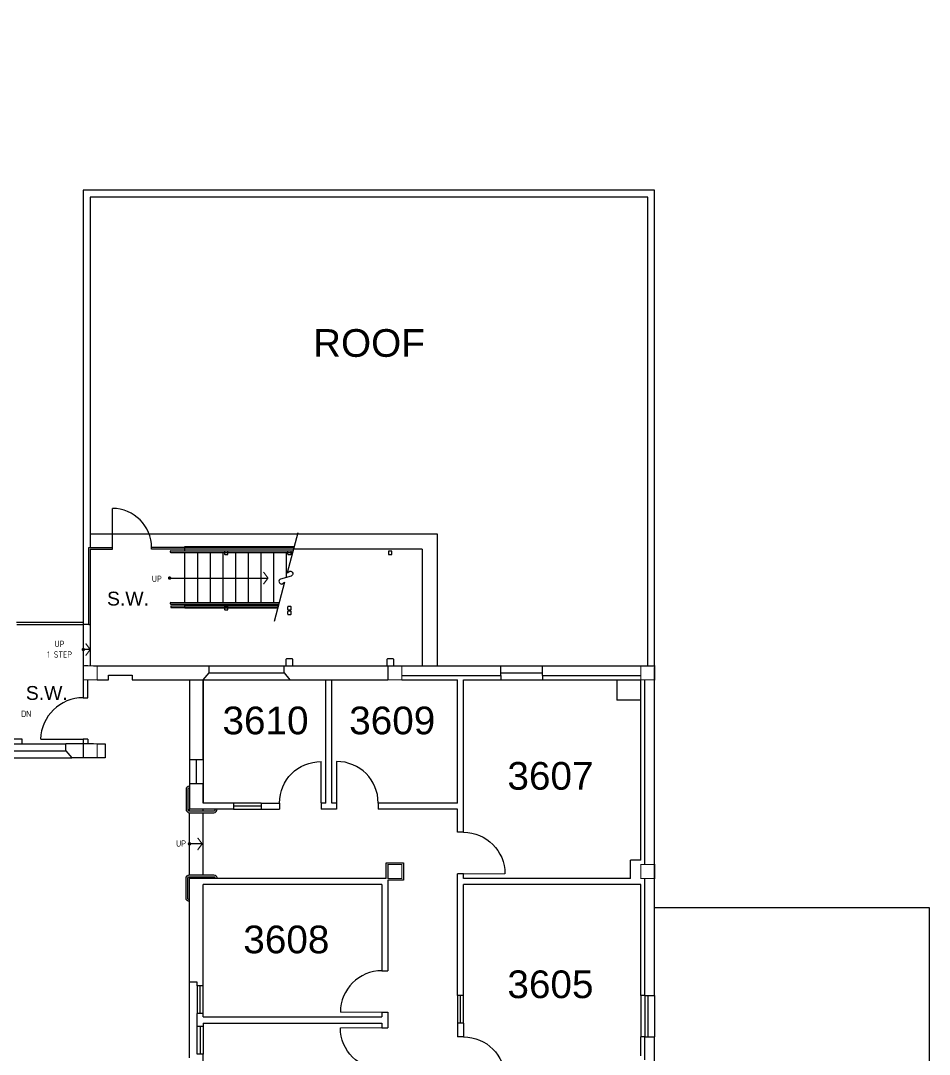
# Model space of a CAD drawing. Extents: x -3175 to 3292, y 161 to 2891.
# Drawn here: x -519 to 268, y 1526 to 2423 of the extents above; entities that cross this region are included whole.
import ezdxf
from ezdxf.enums import TextEntityAlignment as Align

# ---------------------------------------------------------------- set-up
doc = ezdxf.new("R2010")
doc.units = 0
doc.header["$MEASUREMENT"] = 0
doc.layers.get('0').update_dxf_attribs({"linetype": 'CONTINUOUS'})
for name, color, linetype in [('A-ANNO-ROOM', 4, 'CONTINUOUS'), ('A-ANNO-TEXT', 4, 'CONTINUOUS'), ('A-COLS', 5, 'CONTINUOUS'), ('A-DOOR', 2, 'CONTINUOUS'), ('A-FLOR-STRS', 2, 'CONTINUOUS'), ('A-GLAZ', 2, 'CONTINUOUS'), ('A-GLAZ-SILL', 1, 'CONTINUOUS'), ('A-ROOF-LEVL-FINE', 1, 'CONTINUOUS'), ('A-ROOF-LEVL-MED', 3, 'CONTINUOUS'), ('A-ROOF-LEVL-THICK', 5, 'CONTINUOUS'), ('A-WALL-FULL', 6, 'CONTINUOUS'), ('AFUPN-P', 3, 'CONTINUOUS')]:
    doc.layers.add(name, color=color, linetype=linetype)
doc.styles.add('0242-base-3fl$0$ARCHQUIK', font='ARCHQUIK')
doc.styles.add('ARIAL', font='arial.ttf')

# ---------------------------------------------------------------- blocks, each defined once
blk = doc.blocks.new('0242-base-3fl$0$DOOR-N-3-0')
at = {"const_width": 1}
blk.add_lwpolyline([(0, 0), (0, -36)], dxfattribs=at)
blk.add_arc((0, 0), 36, 180, 270)

msp = doc.modelspace()

# ---------------------------------------------------------------- linework, layer by layer
at = {"layer": 'A-ANNO-TEXT'}
msp.add_lwpolyline([(-278.69, 1978.37), (-287.95, 1943.8), (-285.56, 1945.29, -0.885043), (-284.39, 1940.93), (-293.72, 1938.44, 0.82062), (-292.56, 1934.1), (-290.13, 1935.69), (-299.25, 1901.63)], format="xyb", dxfattribs=at)
at = {"layer": 'A-COLS'}
for points in [[(-339.15, 1960.2), (-339.15, 1962.2, 0.414214), (-339.65, 1962.7), (-341.65, 1962.7, 0.414214), (-342.15, 1962.2), (-342.15, 1960.2, 0.414214), (-341.65, 1959.7), (-339.65, 1959.7, 0.414214), (-339.15, 1960.2)], [(-284.44, 1960.2), (-284.44, 1962.2, 0.414214), (-284.94, 1962.7), (-286.94, 1962.7, 0.414214), (-287.44, 1962.2), (-287.44, 1960.2, 0.414214), (-286.94, 1959.7), (-284.94, 1959.7, 0.414214), (-284.44, 1960.2)], [(-197.1, 1960.2), (-197.1, 1962.2, 0.414214), (-197.6, 1962.7), (-199.6, 1962.7, 0.414214), (-200.1, 1962.2), (-200.1, 1960.2, 0.414214), (-199.6, 1959.7), (-197.6, 1959.7, 0.414214), (-197.1, 1960.2)], [(-339.15, 1912.2), (-339.15, 1914.2, 0.414214), (-339.65, 1914.7), (-341.65, 1914.7, 0.414214), (-342.15, 1914.2), (-342.15, 1912.2, 0.414214), (-341.65, 1911.7), (-339.65, 1911.7, 0.414214), (-339.15, 1912.2)], [(-284.44, 1912.2), (-284.44, 1914.2, 0.414214), (-284.94, 1914.7), (-286.94, 1914.7, 0.414214), (-287.44, 1914.2), (-287.44, 1912.2, 0.414214), (-286.94, 1911.7), (-284.94, 1911.7, 0.414214), (-284.44, 1912.2)], [(-284.44, 1908.2), (-284.44, 1910.2, 0.414214), (-284.94, 1910.7), (-286.94, 1910.7, 0.414214), (-287.44, 1910.2), (-287.44, 1908.2, 0.414214), (-286.94, 1907.7), (-284.94, 1907.7, 0.414214), (-284.44, 1908.2)], [(-288.44, 1863.14), (-283.44, 1863.14, 0.414214), (-282.94, 1863.64), (-282.94, 1868.64, 0.414214), (-283.44, 1869.14), (-288.44, 1869.14, 0.414214), (-288.94, 1868.64), (-288.94, 1863.64, 0.414214), (-288.44, 1863.14)], [(-201.01, 1863.14), (-196.01, 1863.14, 0.414214), (-195.51, 1863.64), (-195.51, 1868.64, 0.414214), (-196.01, 1869.14), (-201.01, 1869.14, 0.414214), (-201.51, 1868.64), (-201.51, 1863.64, 0.414214), (-201.01, 1863.14)]]:
    msp.add_lwpolyline(points, format="xyb", close=True, dxfattribs=at)
at = {"layer": 'A-COLS', "const_width": 1}
for points in [[(-452.51, 1863.14), (-452.51, 1851.14), (-464.51, 1851.14), (-464.51, 1863.14)], [(-188.51, 1863.14), (-188.51, 1851.14), (-200.51, 1851.14), (-200.51, 1863.14)], [(30.49, 1863.14), (30.49, 1851.14), (18.49, 1851.14), (18.49, 1863.14)], [(-452.51, 1795.52), (-452.51, 1783.52), (-464.51, 1783.52), (-464.51, 1795.52)], [(-188.51, 1690.9), (-188.51, 1678.9), (-200.51, 1678.9), (-200.51, 1690.9)], [(30.49, 1690.9), (30.49, 1678.9), (18.49, 1678.9), (18.49, 1690.9)]]:
    msp.add_lwpolyline(points, close=True, dxfattribs=at)
at = {"layer": 'A-DOOR'}
for points, const_width in [([(-439.34, 1965.7), (-439.34, 1999.7)], 1.13), ([(-464.51, 1799.52), (-501.51, 1799.52)], 1.2)]:
    msp.add_lwpolyline(points, dxfattribs=dict(at, const_width=const_width))
for centre, radius, start, end in [((-439.34, 1965.7), 34, 0, 90), ((-464.66, 1798.66), 36.87, 89.77504, 178.65531)]:
    msp.add_arc(centre, radius, start, end, dxfattribs=at)
at = {"layer": 'A-FLOR-STRS', "ltscale": 1.25}
for p, q in [((-458.51, 1977.7), (-157.77, 1977.7)), ((-157.77, 1977.7), (-157.77, 1863.14)), ((-171.03, 1964.45), (-171.03, 1863.14))]:
    msp.add_line(p, q, dxfattribs=at)
at = {"layer": 'A-FLOR-STRS'}
for p, q in [((-282.08, 1965.7), (-405.34, 1965.7)), ((-171.03, 1964.45), (-405.34, 1964.45)), ((-388.62, 1962.95), (-282.82, 1962.95)), ((-376.62, 1966.6), (-281.84, 1966.6)), ((-376.62, 1962.95), (-376.62, 1966.6)), ((-388.62, 1961.45), (-283.22, 1961.45)), ((-376.62, 1918.16), (-376.62, 1961.45)), ((-365.62, 1961.45), (-365.62, 1918.16)), ((-354.62, 1961.45), (-354.62, 1918.16)), ((-343.62, 1961.45), (-343.62, 1918.16)), ((-332.62, 1961.45), (-332.62, 1918.16)), ((-332.62, 1961.45), (-332.62, 1918.16)), ((-321.62, 1961.45), (-321.62, 1918.16)), ((-310.62, 1961.45), (-310.62, 1918.16)), ((-299.62, 1961.45), (-299.62, 1918.16)), ((-288.62, 1961.45), (-288.62, 1939.8)), ((-288.62, 1961.45), (-288.62, 1939.8)), ((-389.73, 1939.28), (-304.46, 1939.28)), ((-388.62, 1918.16), (-294.82, 1918.16)), ((-388.62, 1916.66), (-295.23, 1916.66)), ((-388.62, 1915.15), (-295.63, 1915.15)), ((-388.62, 1915.15), (-388.62, 1913.9)), ((-388.62, 1913.9), (-295.96, 1913.9)), ((-376.62, 1915.66), (-295.49, 1915.66)), ((-376.62, 1913.4), (-376.62, 1915.66)), ((-376.62, 1913.4), (-296.1, 1913.4)), ((-522.51, 1901.14), (-464.51, 1901.14)), ((-522.01, 1899.14), (-464.51, 1899.14)), ((-464.51, 1899.14), (-464.51, 1863.14)), ((-458.51, 1899.14), (-458.51, 1863.14)), ((-458.51, 1877.35), (-464.51, 1877.35)), ((-360.51, 1851.14), (-360.51, 1744.4)), ((-814.76, 1799.88), (-517.64, 1799.88)), ((-517.64, 1799.88), (-517.64, 1795.52)), ((-372.51, 1737.4), (-372.51, 1739.03)), ((-360.51, 1737.4), (-360.51, 1738.9)), ((-372.51, 1681.9), (-372.51, 1735.9)), ((-360.51, 1681.9), (-360.51, 1735.9)), ((-361.51, 1708.84), (-372.51, 1708.84)), ((-372.51, 1678.78), (-372.51, 1680.4)), ((-360.51, 1678.78), (-360.51, 1680.4)), ((-372.51, 1523.39), (-372.51, 1588.89))]:
    msp.add_line(p, q, dxfattribs=at)
at = {"layer": 'A-FLOR-STRS', "const_width": 1}
for points in [[(-304.46, 1939.28), (-308.42, 1944.58)], [(-304.46, 1939.28), (-308.42, 1933.98)], [(-458.51, 1877.35), (-462.47, 1882.65)], [(-458.51, 1877.35), (-462.47, 1872.06)], [(-361.51, 1708.84), (-365.47, 1714.13)], [(-361.51, 1708.84), (-365.47, 1703.54)]]:
    msp.add_lwpolyline(points, dxfattribs=at)
at = {"layer": 'A-FLOR-STRS', "const_width": 1.5}
for points in [[(-390.48, 1939.28, 1), (-388.98, 1939.28, 1)], [(-465.26, 1877.35, 1), (-463.76, 1877.35, 1)], [(-373.26, 1708.84, 1), (-371.76, 1708.84, 1)]]:
    msp.add_lwpolyline(points, format="xyb", close=True, dxfattribs=at)
at = {"layer": 'A-FLOR-STRS'}
for points in [[(-372.51, 1758.9, 0.414214), (-375.51, 1755.9), (-375.51, 1738.9, 0.414214), (-372.51, 1735.9), (-351.51, 1735.9, 0.414214), (-348.51, 1738.9)], [(-372.51, 1757.4, 0.414214), (-374.01, 1755.9), (-374.01, 1738.9, 0.414214), (-372.51, 1737.4), (-351.51, 1737.4, 0.414214), (-350.01, 1738.9)], [(-372.51, 1658.9, -0.414214), (-375.51, 1661.9), (-375.51, 1678.9, -0.414214), (-372.51, 1681.9), (-351.51, 1681.9, -0.414214), (-348.51, 1678.9)], [(-372.51, 1660.4, -0.414214), (-374.01, 1661.9), (-374.01, 1678.9, -0.414214), (-372.51, 1680.4), (-351.51, 1680.4, -0.414214), (-350.01, 1678.9)]]:
    msp.add_lwpolyline(points, format="xyb", dxfattribs=at)
for centre in [(-388.62, 1962.2), (-388.62, 1917.41)]:
    msp.add_arc(centre, 0.75, 90, 270, dxfattribs=at)
at = {"layer": 'A-GLAZ'}
for p, q in [((-459.76, 1899.14), (-459.76, 1965.7)), ((-459.76, 1965.7), (-439.34, 1965.7)), ((-458.51, 1964.45), (-439.34, 1964.45)), ((-458.51, 1964.45), (-458.51, 1899.14)), ((-439.34, 1964.45), (-439.34, 1965.7)), ((-405.34, 1964.45), (-405.34, 1965.7)), ((-459.76, 1899.14), (-458.51, 1899.14)), ((-355.53, 1857.14), (-290.53, 1857.14)), ((-102.68, 1857.14), (-66.68, 1857.14)), ((-544.54, 1789.52), (-479.54, 1789.52)), ((-366.58, 1782.14), (-366.58, 1761.14)), ((-310.51, 1741.65), (-334.51, 1741.65)), ((-363.26, 1561.89), (-363.26, 1585.89)), ((-137.76, 1553.52), (-137.76, 1577.52)), ((24.49, 1577.52), (24.49, 1541.52)), ((-363.26, 1550.39), (-363.26, 1526.39))]:
    msp.add_line(p, q, dxfattribs=at)
at = {"layer": 'A-GLAZ-SILL'}
for p, q in [((-355.53, 1863.14), (-290.53, 1863.14)), ((-102.68, 1863.14), (-66.68, 1863.14)), ((-360.53, 1851.14), (-285.53, 1851.14)), ((-102.68, 1851.14), (-66.68, 1851.14)), ((-544.54, 1795.52), (-479.54, 1795.52)), ((-549.54, 1783.52), (-474.54, 1783.52)), ((-372.51, 1782.14), (-372.51, 1761.14)), ((-360.64, 1782.14), (-360.64, 1761.14)), ((-310.51, 1744.27), (-334.51, 1744.28)), ((-334.51, 1739.02), (-310.51, 1739.02)), ((-365.89, 1585.89), (-365.9, 1561.89)), ((-360.64, 1561.89), (-360.64, 1585.89)), ((-140.39, 1577.52), (-140.4, 1553.52)), ((-135.14, 1553.52), (-135.14, 1577.52)), ((18.49, 1577.52), (18.49, 1541.52)), ((22.11, 1577.52), (22.11, 1541.52)), ((30.49, 1577.52), (30.49, 1541.52)), ((-365.88, 1526.39), (-365.89, 1550.39)), ((-360.64, 1550.39), (-360.64, 1526.39))]:
    msp.add_line(p, q, dxfattribs=at)
at = {"layer": 'A-ROOF-LEVL-FINE'}
for p, q in [((30.49, 1653.57), (268.49, 1653.57)), ((268.49, 1653.57), (268.49, 1493.52))]:
    msp.add_line(p, q, dxfattribs=at)
at = {"layer": 'A-ROOF-LEVL-MED'}
for p, q in [((-458.51, 2269.52), (-458.51, 1965.7)), ((24.49, 2269.52), (-458.51, 2269.52)), ((24.49, 1863.14), (24.49, 2269.52)), ((-459.76, 1899.14), (-464.51, 1899.14)), ((-460.54, 1863.14), (-463.54, 1863.14))]:
    msp.add_line(p, q, dxfattribs=at)
at = {"layer": 'A-ROOF-LEVL-THICK'}
for p, q in [((-464.51, 2275.52), (-464.51, 1899.14)), ((30.49, 2275.52), (-464.51, 2275.52)), ((30.49, 1863.14), (30.49, 2275.52))]:
    msp.add_line(p, q, dxfattribs=at)
at = {"layer": 'A-WALL-FULL'}
for p, q in [((-455.54, 1863.14), (-355.53, 1863.14)), ((-442.7, 1855.05), (-422.07, 1855.05)), ((-442.7, 1851.14), (-442.7, 1855.05)), ((-422.07, 1855.05), (-422.07, 1851.14)), ((-360.53, 1851.14), (-355.53, 1857.14)), ((-355.53, 1857.14), (-355.53, 1863.14)), ((-290.53, 1863.14), (-102.68, 1863.14)), ((-290.53, 1857.14), (-290.53, 1863.14)), ((-290.53, 1857.14), (-285.53, 1851.14)), ((-102.68, 1854.77), (-102.68, 1863.14)), ((-66.68, 1863.14), (30.49, 1863.14)), ((-66.68, 1854.77), (-66.68, 1863.14)), ((30.49, 1577.52), (30.49, 1861.9)), ((-464.51, 1851.14), (-464.51, 1835.52)), ((-460.51, 1835.52), (-460.51, 1851.14)), ((-452.51, 1851.14), (-442.7, 1851.14)), ((-422.07, 1851.14), (-360.53, 1851.14)), ((-372.51, 1851.14), (-372.51, 1782.14)), ((-360.64, 1782.14), (-360.64, 1851.14)), ((-285.53, 1851.14), (-200.51, 1851.14)), ((-254.39, 1744.28), (-254.39, 1851.14)), ((-249.14, 1744.28), (-249.14, 1851.14)), ((-188.51, 1854.77), (-102.68, 1854.77)), ((-188.51, 1851.14), (-140.39, 1851.14)), ((-140.39, 1744.28), (-140.39, 1851.14)), ((-135.14, 1851.14), (-102.68, 1851.14)), ((-135.14, 1718.9), (-135.14, 1851.14)), ((-102.68, 1854.77), (-102.68, 1851.14)), ((-66.68, 1854.77), (18.49, 1854.77)), ((-66.68, 1854.77), (-66.68, 1851.14)), ((-66.68, 1851.14), (18.49, 1851.14)), ((-2.19, 1851.14), (-2.19, 1833.39)), ((18.49, 1694.78), (18.49, 1851.14)), ((22.11, 1690.9), (22.11, 1851.14)), ((-464.51, 1835.52), (-464.51, 1835.52)), ((-464.51, 1835.52), (-460.51, 1835.52)), ((-460.51, 1835.52), (-460.51, 1835.52)), ((18.49, 1833.39), (-2.19, 1833.39)), ((-455.54, 1795.52), (-479.54, 1795.52)), ((-479.54, 1789.52), (-479.54, 1795.52)), ((-460.51, 1799.52), (-464.51, 1799.52)), ((-464.51, 1799.52), (-464.51, 1795.52)), ((-460.51, 1799.52), (-460.51, 1795.52)), ((-452.51, 1795.52), (-445.54, 1795.52)), ((-445.54, 1795.52), (-445.54, 1783.52)), ((-479.54, 1789.52), (-474.54, 1783.52)), ((-456.51, 1783.52), (-474.54, 1783.52)), ((-452.51, 1783.52), (-453.54, 1783.52)), ((-445.54, 1783.52), (-452.51, 1783.52)), ((-372.51, 1782.14), (-360.64, 1782.14)), ((-372.51, 1761.14), (-372.51, 1739.03)), ((-372.51, 1761.14), (-360.64, 1761.14)), ((-360.64, 1744.28), (-360.64, 1761.14)), ((-334.51, 1739.03), (-372.51, 1739.03)), ((-334.51, 1744.28), (-360.64, 1744.28)), ((-334.51, 1744.28), (-334.51, 1739.03)), ((-310.51, 1744.27), (-294.51, 1744.27)), ((-310.51, 1744.27), (-310.51, 1739.02)), ((-310.51, 1739.02), (-294.51, 1739.02)), ((-294.51, 1744.27), (-294.51, 1739.02)), ((-254.39, 1744.28), (-258.51, 1744.28)), ((-258.51, 1744.28), (-258.51, 1739.03)), ((-245.01, 1739.03), (-258.51, 1739.03)), ((-245.01, 1744.28), (-249.14, 1744.28)), ((-245.01, 1744.28), (-245.01, 1739.03)), ((-140.39, 1744.28), (-209.01, 1744.28)), ((-209.01, 1744.28), (-209.01, 1739.03)), ((-140.39, 1739.03), (-209.01, 1739.03)), ((-140.39, 1718.9), (-140.39, 1739.03)), ((-135.14, 1718.9), (-140.39, 1718.9)), ((18.49, 1694.78), (9.49, 1694.78)), ((9.49, 1678.78), (9.49, 1694.78)), ((-202.01, 1678.78), (-372.51, 1678.78)), ((-372.51, 1588.89), (-372.51, 1678.78)), ((-200.51, 1677.4), (-200.51, 1598.89)), ((-140.39, 1577.52), (-140.39, 1682.9)), ((-135.14, 1682.9), (-140.39, 1682.9)), ((-135.14, 1678.78), (-135.14, 1682.9)), ((9.49, 1678.78), (-135.14, 1678.78)), ((22.11, 1577.52), (22.11, 1678.78)), ((-360.64, 1585.89), (-360.64, 1673.53)), ((-205.76, 1673.53), (-360.51, 1673.53)), ((-205.76, 1673.53), (-205.76, 1598.89)), ((18.49, 1673.53), (-135.14, 1673.53)), ((-135.14, 1577.52), (-135.14, 1673.53)), ((18.49, 1577.52), (18.49, 1673.53)), ((-205.76, 1598.89), (-200.51, 1598.89)), ((-365.89, 1588.89), (-372.51, 1588.89)), ((-365.89, 1585.89), (-365.89, 1588.89)), ((-360.64, 1585.89), (-365.89, 1585.89)), ((-360.64, 1585.89), (-365.89, 1585.89)), ((-135.14, 1577.52), (-140.39, 1577.52)), ((22.11, 1577.52), (18.49, 1577.52)), ((22.11, 1577.52), (30.49, 1577.52)), ((-360.64, 1561.89), (-365.89, 1561.89)), ((-365.89, 1550.39), (-365.89, 1561.89)), ((-360.64, 1558.77), (-360.64, 1561.89)), ((-205.76, 1562.89), (-205.76, 1558.77)), ((-205.76, 1562.89), (-200.51, 1562.89)), ((-200.51, 1562.89), (-200.51, 1549.39)), ((-360.64, 1550.39), (-365.89, 1550.39)), ((-360.64, 1558.77), (-205.76, 1558.77)), ((-360.64, 1553.52), (-205.76, 1553.52)), ((-360.64, 1553.52), (-360.64, 1550.39)), ((-205.76, 1553.52), (-205.76, 1549.39)), ((-135.14, 1553.52), (-140.4, 1553.52)), ((-140.4, 1553.52), (-140.4, 1541.52)), ((-135.14, 1553.52), (-135.14, 1541.52)), ((-205.76, 1549.39), (-200.51, 1549.39)), ((-135.14, 1541.52), (-140.4, 1541.52)), ((22.11, 1541.52), (18.49, 1541.52)), ((18.49, 1525.14), (18.49, 1541.52)), ((22.11, 1521.52), (22.11, 1541.52)), ((22.11, 1541.52), (30.49, 1541.52)), ((30.49, 1247.78), (30.49, 1541.52)), ((-360.64, 1526.39), (-365.89, 1526.39)), ((-360.64, 1444.26), (-360.64, 1526.39))]:
    msp.add_line(p, q, dxfattribs=at)
msp.add_lwpolyline([(-202.01, 1678.78), (-202.01, 1692.4), (-187.01, 1692.4), (-187.01, 1677.4), (-200.51, 1677.4)], dxfattribs=at)

# ---------------------------------------------------------------- block references
at = {"layer": 'A-DOOR', "xscale": -1}
for p, rotation in [((-258.51, 1744.27), 179.9999999999999), ((-135.14, 1682.9), 90), ((-205.76, 1549.39), 270), ((-135.14, 1505.52), 90)]:
    msp.add_blockref('0242-base-3fl$0$DOOR-N-3-0', p, dxfattribs=dict(at, rotation=rotation))
at = {"layer": 'A-DOOR'}
for p, rotation in [((-245.01, 1744.28), 179.9999999999999), ((-205.76, 1562.89), 270)]:
    msp.add_blockref('0242-base-3fl$0$DOOR-N-3-0', p, dxfattribs=dict(at, rotation=rotation))

# ---------------------------------------------------------------- texts
at = {"layer": 'A-ANNO-ROOM', "style": 'ARIAL'}
for s, p in [('3610', (-306.62, 1803.85)), ('3609', (-196.83, 1803.85)), ('3607', (-59.77, 1755.81)), ('3608', (-288.58, 1614)), ('3605', (-59.77, 1575.12))]:
    msp.add_text(s, height=24, dxfattribs=at).set_placement(p, align=Align.CENTER)
at = {"layer": 'A-ANNO-TEXT', "style": 'ARIAL'}
for s, height, p in [('ROOF', 24, (-217.01, 2131.1)), ('S.W.', 12, (-425.77, 1915.48)), ('S.W.', 12, (-496.12, 1833.69))]:
    msp.add_text(s, height=height, dxfattribs=at).set_placement(p, align=Align.CENTER)
at = {"layer": 'A-FLOR-STRS', "char_height": 5.5, "width": 39.5, "style": '0242-base-3fl$0$ARCHQUIK'}
for s, insert, attachment_point in [('UP', (-405.11, 1941.42), 1), ('UP\\P1 STEP', (-485.07, 1884.94), 2), ('DN', (-518.37, 1824.41), 1), ('UP', (-375.51, 1711.88), 3)]:
    msp.add_mtext(s, dxfattribs=dict(at, insert=insert, attachment_point=attachment_point))
at = {"layer": 'AFUPN-P', "insert": (18.24, 2422.52), "char_height": 0.117, "attachment_point": 1, "style": 'ARIAL'}
msp.add_mtext_dynamic_manual_height_columns('Cubicle 1', width=171.5789, gutter_width=0.586, heights=[0], dxfattribs=at)

doc.saveas('drawing.dxf')
